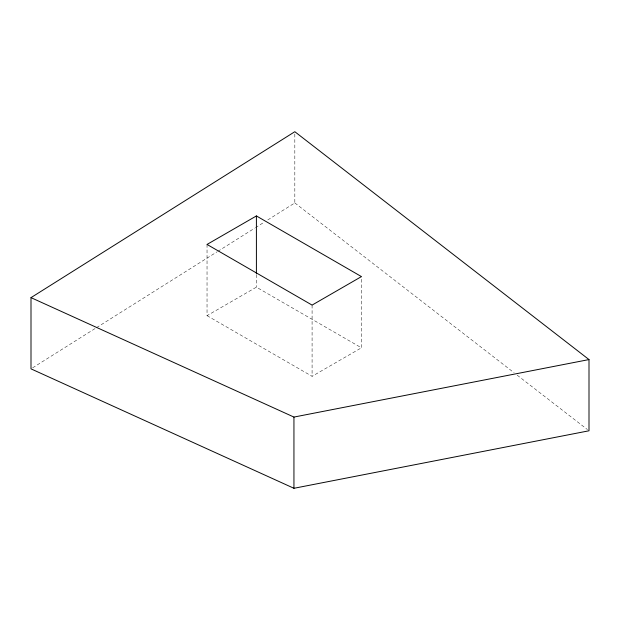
<?xml version="1.0" encoding="UTF-8"?>
<svg xmlns="http://www.w3.org/2000/svg" width="620" height="620" viewBox="0 0 620 620"><rect width="100%" height="100%" fill="white"/><g stroke="black" fill="none" stroke-linecap="round" stroke-linejoin="round"><path stroke-width="0.46" stroke-dasharray="3.1 2.33" d="M32.635 367.823L95.728 328.143M96.549 327.631L216.985 251.883M217.806 251.363L254.673 228.176M255.494 227.664L264.507 221.991M267.786 219.929L294.826 202.926L294.826 131.711M207.034 244.443L207.034 315.658L256.401 287.161L361.452 347.812L361.452 276.597M207.034 315.658L312.085 376.309L361.452 347.812M294.826 202.926L514.12 372.783M517.173 375.154L587.473 429.598M312.085 305.094L312.085 376.309M256.401 274.644L256.401 287.161"/><path stroke-width="0.93" d="M31 297.639L294.826 131.711L589 359.569L589 430.784L293.942 488.289L31 368.853L31 297.639L293.942 417.074L589 359.569M256.401 215.946L207.034 244.443L312.085 305.094L361.452 276.597L256.401 215.946L256.401 273.683M293.942 417.074L293.942 488.289"/></g></svg>
